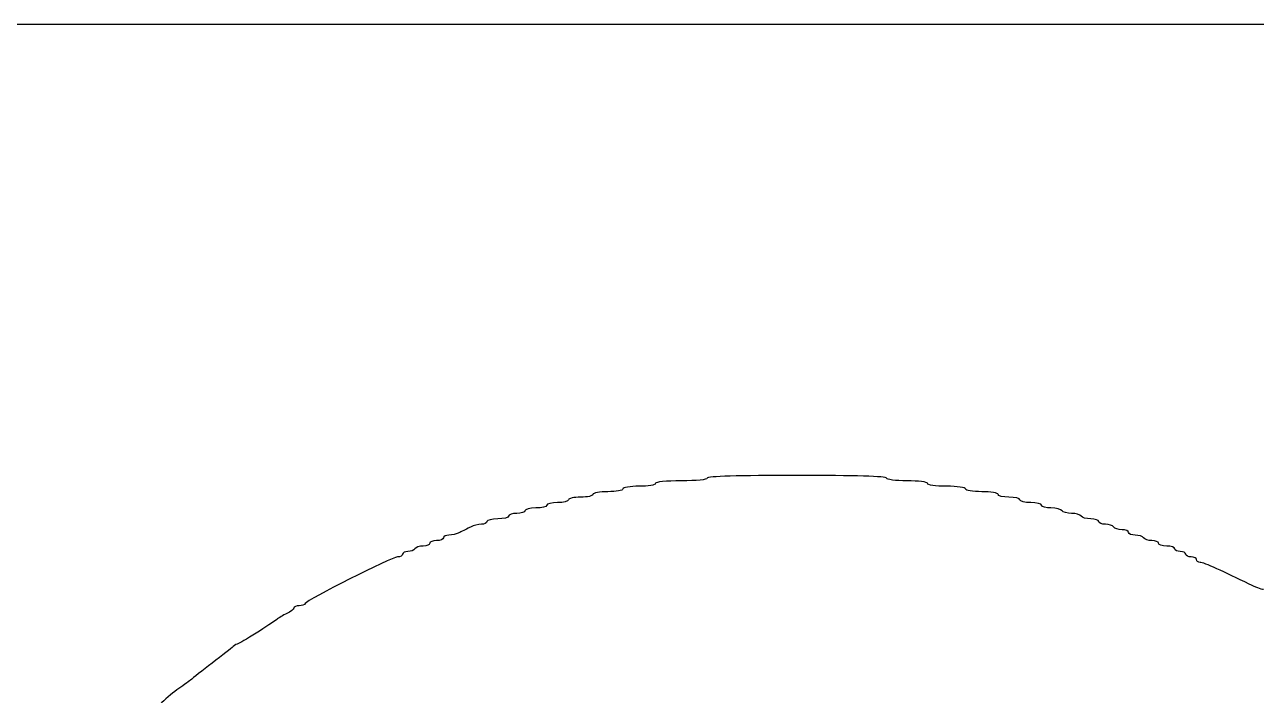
# Model space of a CAD drawing. Extents: x 6 to 284, y 8 to 195.
# Drawn here: x 27.29 to 64.62, y 172.74 to 193.09 of the extents above; entities that cross this region are included whole.
import ezdxf

# ---------------------------------------------------------------- set-up
doc = ezdxf.new("R2010")
doc.units = 0
doc.layers.add('Layer_1', color=7, linetype='CONTINUOUS')

msp = doc.modelspace()

# ---------------------------------------------------------------- linework, layer by layer
at = {"layer": 'Layer_1', "color": 1}
msp.add_lwpolyline([(85.585543, 193.085556), (15.718455, 193.085556), (15.718455, 193.085556)], dxfattribs=at)
at = {"layer": 'Layer_1', "color": 7}
msp.add_lwpolyline([(50.691963, 179.412109), (50.691963, 179.412109)], dxfattribs=at)
for points in [[(47.188989, 179.247296), (46.721968, 179.247296), (46.406263, 179.214325), (46.406263, 179.165165)], [(47.971716, 179.329978), (47.971716, 179.280818), (47.656039, 179.247296), (47.188989, 179.247296)], [(50.691963, 179.412109), (48.93369, 179.412109), (47.971716, 179.383262), (47.971716, 179.329978)], [(53.411659, 179.329978), (53.411659, 179.383262), (52.450179, 179.412109), (50.691963, 179.412109)], [(54.02957, 179.247296), (53.672446, 179.247296), (53.411659, 179.282359), (53.411659, 179.329978)], [(54.648035, 179.165165), (54.648035, 179.212784), (54.386723, 179.247296), (54.02957, 179.247296)], [(44.510633, 178.834987), (44.510633, 178.789656), (44.343628, 178.752856), (44.139666, 178.752856)], [(44.963732, 178.917669), (44.714389, 178.917669), (44.510633, 178.880317), (44.510633, 178.834987)], [(45.416831, 178.9998), (45.416831, 178.954473), (45.213019, 178.917669), (44.963732, 178.917669)], [(45.91127, 179.082482), (45.636555, 179.082482), (45.416831, 179.045588), (45.416831, 178.9998)], [(46.406263, 179.165165), (46.406263, 179.119377), (46.185957, 179.082482), (45.91127, 179.082482)], [(55.224604, 179.082482), (54.89494, 179.082482), (54.648035, 179.118068), (54.648035, 179.165165)], [(55.801728, 178.9998), (55.801728, 179.046898), (55.554296, 179.082482), (55.224604, 179.082482)], [(56.296168, 178.917669), (56.021424, 178.917669), (55.801728, 178.954013), (55.801728, 178.9998)], [(56.790607, 178.834987), (56.790607, 178.880775), (56.570855, 178.917669), (56.296168, 178.917669)], [(57.120234, 178.752856), (56.938934, 178.752856), (56.790607, 178.789656), (56.790607, 178.834987)], [(43.109444, 178.50536), (43.109444, 178.46003), (42.961117, 178.423229), (42.779817, 178.423229)], [(43.439072, 178.588042), (43.257744, 178.588042), (43.109444, 178.550691), (43.109444, 178.50536)], [(43.768699, 178.670174), (43.768699, 178.624843), (43.620343, 178.588042), (43.439072, 178.588042)], [(44.139666, 178.752856), (43.935675, 178.752856), (43.768699, 178.715501), (43.768699, 178.670174)], [(57.449861, 178.670174), (57.449861, 178.715501), (57.301562, 178.752856), (57.120234, 178.752856)], [(57.779488, 178.588042), (57.598189, 178.588042), (57.449861, 178.624843), (57.449861, 178.670174)], [(58.109115, 178.50536), (58.109115, 178.550691), (57.960788, 178.588042), (57.779488, 178.588042)], [(58.392991, 178.423229), (58.237007, 178.423229), (58.109115, 178.46003), (58.109115, 178.50536)], [(41.625574, 178.093602), (41.444274, 178.093602), (41.295947, 178.056251), (41.295947, 178.01092)], [(41.955201, 178.175734), (41.955201, 178.130403), (41.806901, 178.093602), (41.625574, 178.093602)], [(42.202695, 178.258416), (42.066749, 178.258416), (41.955201, 178.221064), (41.955201, 178.175734)], [(42.45019, 178.340547), (42.45019, 178.295216), (42.338698, 178.258416), (42.202695, 178.258416)], [(42.779817, 178.423229), (42.598518, 178.423229), (42.45019, 178.385877), (42.45019, 178.340547)], [(58.727577, 178.340547), (58.699581, 178.385877), (58.548947, 178.423229), (58.392991, 178.423229)], [(59.015864, 178.258416), (58.885195, 178.258416), (58.755517, 178.295216), (58.727577, 178.340547)], [(59.304149, 178.175734), (59.276124, 178.221064), (59.146505, 178.258416), (59.015864, 178.258416)], [(59.597948, 178.093602), (59.464682, 178.093602), (59.332089, 178.130403), (59.304149, 178.175734)], [(59.839931, 178.01092), (59.839931, 178.056251), (59.731298, 178.093602), (59.597948, 178.093602)], [(40.800404, 177.846107), (40.710347, 177.800779), (40.563038, 177.726624), (40.472981, 177.681293)], [(41.130031, 177.928789), (41.038788, 177.928789), (40.890433, 177.891437), (40.800404, 177.846107)], [(41.295947, 178.01092), (41.295947, 177.965592), (41.221302, 177.928789), (41.130031, 177.928789)], [(60.041124, 177.928789), (59.930465, 177.928789), (59.839931, 177.965592), (59.839931, 178.01092)], [(60.29358, 177.846107), (60.265556, 177.891437), (60.151783, 177.928789), (60.041124, 177.928789)], [(60.545486, 177.763976), (60.434827, 177.763976), (60.32152, 177.800779), (60.29358, 177.846107)], [(60.74668, 177.681293), (60.74668, 177.726624), (60.656117, 177.763976), (60.545486, 177.763976)], [(39.565131, 177.351667), (39.565131, 177.306339), (39.474597, 177.269535), (39.363938, 177.269535)], [(39.771286, 177.434349), (39.657946, 177.434349), (39.565131, 177.396997), (39.565131, 177.351667)], [(39.977438, 177.51648), (39.977438, 177.471152), (39.884596, 177.434349), (39.771286, 177.434349)], [(40.143354, 177.599162), (40.052055, 177.599162), (39.977438, 177.56181), (39.977438, 177.51648)], [(40.472981, 177.681293), (40.382924, 177.635966), (40.234624, 177.599162), (40.143354, 177.599162)], [(60.947873, 177.599162), (60.837242, 177.599162), (60.74668, 177.635966), (60.74668, 177.681293)], [(61.199779, 177.51648), (61.171726, 177.56181), (61.05856, 177.599162), (60.947873, 177.599162)], [(61.452235, 177.434349), (61.341576, 177.434349), (61.227719, 177.471152), (61.199779, 177.51648)], [(61.653428, 177.351667), (61.653428, 177.396997), (61.562894, 177.434349), (61.452235, 177.434349)], [(61.900373, 177.269535), (61.76437, 177.269535), (61.653428, 177.306339), (61.653428, 177.351667)], [(38.741062, 177.02204), (38.741062, 176.976709), (38.672578, 176.939357), (38.588927, 176.939357)], [(38.900916, 177.104722), (38.812947, 177.104722), (38.741062, 177.067368), (38.741062, 177.02204)], [(39.112032, 177.186853), (39.084007, 177.141523), (38.988884, 177.104722), (38.900916, 177.104722)], [(39.363938, 177.269535), (39.253307, 177.269535), (39.139972, 177.232181), (39.112032, 177.186853)], [(62.147868, 177.186853), (62.147868, 177.232181), (62.036348, 177.269535), (61.900373, 177.269535)], [(62.312683, 177.104722), (62.222033, 177.104722), (62.147868, 177.141523), (62.147868, 177.186853)], [(62.477495, 177.02204), (62.477495, 177.067368), (62.403332, 177.104722), (62.312683, 177.104722)], [(62.64231, 176.939357), (62.55166, 176.939357), (62.477495, 176.976709), (62.477495, 177.02204)], [(38.588927, 176.939357), (38.417562, 176.939357), (35.830296, 175.633511), (35.787652, 175.52549)], [(62.807122, 176.857227), (62.807122, 176.902554), (62.73296, 176.939357), (62.64231, 176.939357)], [(62.911301, 176.774544), (62.853982, 176.774544), (62.807122, 176.811896), (62.807122, 176.857227)], [(64.401237, 176.110881), (63.671185, 176.479669), (63.008724, 176.774544), (62.911301, 176.774544)], [(64.83394, 175.950477), (64.770243, 175.950477), (64.575509, 176.022848), (64.401237, 176.110881)], [(35.787652, 175.52549), (35.772525, 175.487218), (35.689311, 175.456037), (35.602443, 175.456037)], [(35.235334, 175.222322), (35.120272, 175.169911), (34.98108, 175.089071), (34.926103, 175.042626)], [(35.444244, 175.387135), (35.444244, 175.349083), (35.35034, 175.274731), (35.235334, 175.222322)], [(35.602443, 175.456037), (35.515547, 175.456037), (35.444244, 175.425188), (35.444244, 175.387135)], [(34.926103, 175.042626), (34.781803, 174.920661), (33.798349, 174.302344), (33.748706, 174.302344)], [(33.607045, 174.21911), (33.552265, 174.173433), (33.266657, 173.949217), (32.972045, 173.720812)], [(33.748706, 174.302344), (33.725649, 174.302344), (33.661796, 174.264782), (33.607045, 174.21911)], [(32.972045, 173.720812), (32.677405, 173.492406), (32.380806, 173.260631), (32.312791, 173.205425)], [(31.900481, 172.903359), (31.741816, 172.792432), (31.513563, 172.598171), (31.393364, 172.471758)], [(32.312791, 173.205425), (32.244803, 173.150217), (32.059118, 173.014287), (31.900481, 172.903359)]]:
    msp.add_open_spline(points, degree=3, dxfattribs=at)

doc.saveas('drawing.dxf')
